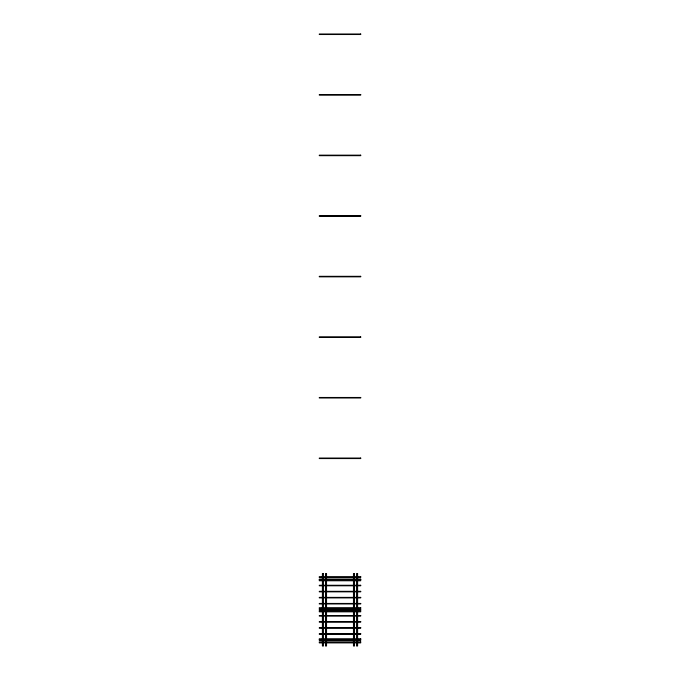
<?xml version="1.0" encoding="UTF-8"?>
<svg xmlns="http://www.w3.org/2000/svg" width="680" height="680" viewBox="0 0 680 680"><rect width="100%" height="100%" fill="white"/><g stroke="black" fill="none" stroke-linecap="round" stroke-linejoin="round"><path stroke-width="1.02" d="M319.286 579.726L360.714 579.726M319.286 639.787L360.714 639.787M360.714 34L319.286 34L319.286 34.518L360.714 34.518L360.714 34M360.714 94.579L319.286 94.579L319.286 95.098L360.714 95.098L360.714 94.579M360.714 155.159L319.286 155.159L319.286 155.678L360.714 155.678L360.714 155.159M360.714 215.738L319.286 215.738L319.286 216.257L360.714 216.257L360.714 215.738M360.714 276.318L319.286 276.318L319.286 276.837L360.714 276.837L360.714 276.318M360.714 336.898L319.286 336.898L319.286 337.407L360.714 337.407L360.714 336.898M360.714 397.469L319.286 397.469L319.286 397.987L360.714 397.987L360.714 397.469M360.714 458.048L319.286 458.048L319.286 458.567L360.714 458.567L360.714 458.048M323.433 573.512L322.397 573.512L322.397 646L323.433 646L323.433 573.512M326.536 573.512L325.499 573.512L325.499 646L326.536 646L326.536 573.512M354.501 573.512L353.464 573.512L353.464 646L354.501 646L354.501 573.512M357.603 573.512L356.567 573.512L356.567 646L357.603 646L357.603 573.512M360.714 576.623L319.286 576.623L319.286 577.652L360.714 577.652L360.714 576.623M360.714 579.207L319.286 579.207L319.286 580.762L360.714 580.762L360.714 579.207M360.714 585.267L319.286 585.267L319.286 585.786L360.714 585.786L360.714 585.267M360.714 591.328L319.286 591.328L319.286 591.838L360.714 591.838L360.714 591.328M360.714 597.38L319.286 597.38L319.286 597.899L360.714 597.899L360.714 597.38M360.714 603.44L319.286 603.44L319.286 603.959L360.714 603.959L360.714 603.44M360.714 607.682L319.286 607.682L319.286 608.719L360.714 608.719L360.714 607.682M360.714 609.501L319.286 609.501L319.286 610.011L360.714 610.011L360.714 609.501M360.714 610.793L319.286 610.793L319.286 611.83L360.714 611.83L360.714 610.793M360.714 615.553L319.286 615.553L319.286 616.071L360.714 616.071L360.714 615.553M360.714 621.613L319.286 621.613L319.286 622.132L360.714 622.132L360.714 621.613M360.714 627.674L319.286 627.674L319.286 628.192L360.714 628.192L360.714 627.674M360.714 633.726L319.286 633.726L319.286 634.244L360.714 634.244L360.714 633.726M360.714 638.75L319.286 638.75L319.286 640.305L360.714 640.305L360.714 638.75M360.714 641.861L319.286 641.861L319.286 642.898L360.714 642.898L360.714 641.861"/></g></svg>
